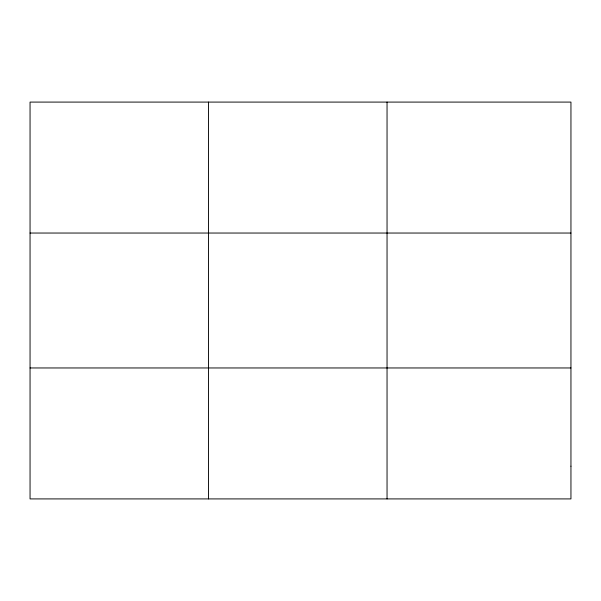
<?xml version="1.0" encoding="UTF-8"?>
<svg xmlns="http://www.w3.org/2000/svg" width="601" height="601" viewBox="0 0 601 601"><rect width="100%" height="100%" fill="white"/><g stroke="black" fill="none" stroke-linecap="round" stroke-linejoin="round"><path stroke-width="0.9" d="M208.547 498.913L208.547 102.087M387.044 498.913L387.044 102.087M30.05 233.038L570.95 233.038M30.05 367.962L570.95 367.962M570.95 466.173L570.95 498.913L30.05 498.913L30.05 102.087L570.95 102.087L570.95 466.173"/></g></svg>
